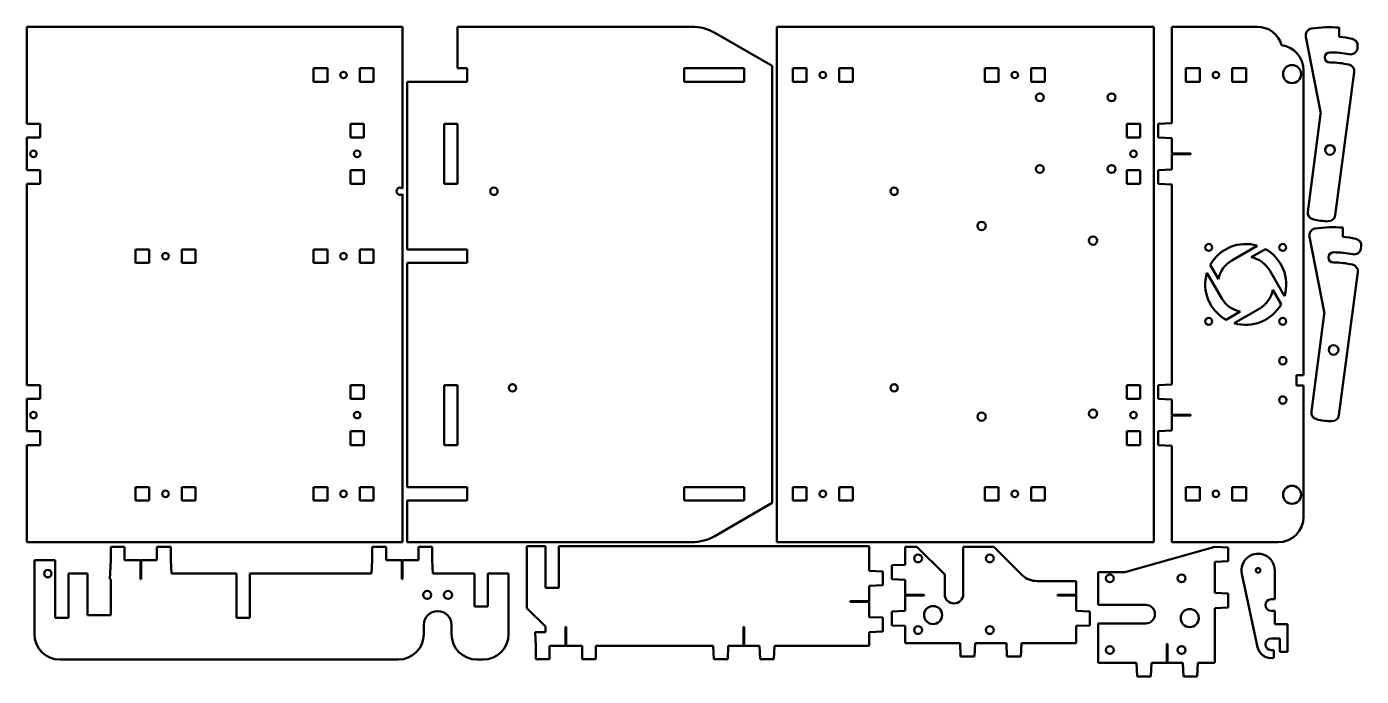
# Model space of a CAD drawing. Header units: millimetres. Extents: x 59 to 791, y 115 to 1159.
# Drawn here: x 59 to 635, y 878 to 1159 of the extents above; entities that cross this region are included whole.
import ezdxf

# ---------------------------------------------------------------- set-up
doc = ezdxf.new("R2010")
doc.units = ezdxf.units.MM
doc.layers.add('Visible (ISO)', color=7, linetype='Continuous', lineweight=50)

msp = doc.modelspace()

# ---------------------------------------------------------------- linework, layer by layer
at = {"layer": 'Visible (ISO)'}
for p, q in [((58.59, 1158.84), (58.59, 1116.84)), ((221.05, 1158.84), (58.59, 1158.84)), ((221.05, 1088.89), (221.05, 1158.84)), ((244.85, 1158.84), (346.04, 1158.84)), ((244.85, 1158.84), (244.85, 1140.84)), ((356.04, 1156.16), (380.85, 1141.84)), ((382.85, 1158.84), (382.85, 935.84)), ((545.7, 1158.84), (382.85, 1158.84)), ((545.7, 935.84), (545.7, 1158.84)), ((553.5, 1158.84), (590.41, 1158.84)), ((553.5, 1117.09), (553.5, 1158.84)), ((617.85, 1122.02), (611.46, 1154.46)), ((625.93, 1158.44), (625.93, 1154.48)), ((633.85, 1150.3), (633.74, 1149.46)), ((182.54, 1140.84), (188.54, 1140.84)), ((182.54, 1135.04), (182.54, 1140.84)), ((188.54, 1140.84), (188.54, 1135.04)), ((202.54, 1140.84), (208.54, 1140.84)), ((202.54, 1135.04), (202.54, 1140.84)), ((208.54, 1140.84), (208.54, 1135.04)), ((244.85, 1140.84), (249.04, 1140.84)), ((249.04, 1140.84), (249.04, 1135.04)), ((342.7, 1140.84), (348.69, 1140.84)), ((342.7, 1135.04), (342.7, 1140.84)), ((348.69, 1140.84), (348.69, 1140.84)), ((348.69, 1140.84), (362.7, 1140.84)), ((362.7, 1140.84), (362.7, 1140.84)), ((362.7, 1140.84), (368.69, 1140.84)), ((368.69, 1140.84), (368.69, 1135.04)), ((380.85, 1141.84), (380.85, 952.84)), ((389.7, 1140.84), (395.7, 1140.84)), ((389.7, 1135.04), (389.7, 1140.84)), ((395.7, 1140.84), (395.7, 1135.04)), ((409.7, 1140.84), (415.7, 1140.84)), ((409.7, 1135.04), (409.7, 1140.84)), ((415.7, 1140.84), (415.7, 1135.04)), ((472.7, 1140.84), (478.7, 1140.84)), ((472.7, 1135.04), (472.7, 1140.84)), ((478.7, 1140.84), (478.7, 1135.04)), ((492.7, 1140.84), (498.7, 1140.84)), ((492.7, 1135.04), (492.7, 1140.84)), ((498.7, 1140.84), (498.7, 1135.04)), ((559.62, 1140.84), (565.61, 1140.84)), ((559.62, 1135.04), (559.62, 1140.84)), ((565.61, 1140.84), (565.61, 1135.04)), ((579.62, 1140.84), (585.61, 1140.84)), ((579.62, 1135.04), (579.62, 1140.84)), ((585.61, 1140.84), (585.61, 1135.04)), ((610.5, 1008.09), (610.5, 1139.95)), ((632.37, 1139.12), (624.18, 1077.24)), ((188.54, 1135.04), (182.54, 1135.04)), ((208.54, 1135.04), (202.54, 1135.04)), ((223.05, 1062.44), (223.05, 1135.04)), ((239.05, 1135.04), (223.05, 1135.04)), ((249.04, 1135.04), (239.05, 1135.04)), ((239.05, 1135.04), (239.05, 1135.04)), ((368.69, 1135.04), (342.7, 1135.04)), ((395.7, 1135.04), (389.7, 1135.04)), ((415.7, 1135.04), (409.7, 1135.04)), ((478.7, 1135.04), (472.7, 1135.04)), ((498.7, 1135.04), (492.7, 1135.04)), ((565.61, 1135.04), (559.62, 1135.04)), ((585.61, 1135.04), (579.62, 1135.04)), ((612.29, 1078.82), (617.88, 1121.04)), ((58.59, 1116.84), (64.39, 1116.84)), ((64.39, 1116.84), (64.39, 1110.84)), ((198.55, 1110.84), (198.55, 1116.84)), ((198.55, 1116.84), (204.34, 1116.84)), ((204.34, 1116.84), (204.34, 1110.84)), ((239.05, 1116.84), (244.85, 1116.84)), ((239.05, 1110.84), (239.05, 1116.84)), ((244.85, 1116.84), (244.85, 1090.84)), ((534.1, 1110.84), (534.1, 1116.84)), ((534.1, 1116.84), (539.9, 1116.84)), ((539.9, 1116.84), (539.9, 1110.84)), ((547.7, 1116.84), (553.5, 1117.09)), ((547.7, 1110.84), (547.7, 1116.84)), ((64.39, 1110.84), (58.59, 1110.84)), ((58.59, 1110.84), (58.59, 1096.84)), ((204.34, 1110.84), (198.55, 1110.84)), ((239.05, 1096.84), (239.05, 1110.84)), ((239.05, 1110.84), (239.05, 1110.84)), ((539.9, 1110.84), (534.1, 1110.84)), ((553.5, 1110.59), (547.7, 1110.84)), ((553.5, 1103.99), (553.5, 1110.59)), ((553.5, 1103.99), (560.2, 1103.99)), ((553.5, 1097.09), (553.5, 1103.69)), ((560.2, 1103.69), (553.5, 1103.69)), ((560.2, 1104), (560.7, 1104)), ((560.2, 1103.99), (560.2, 1104)), ((560.2, 1103.69), (560.2, 1103.69)), ((560.7, 1103.69), (560.2, 1103.69)), ((560.7, 1104), (560.7, 1103.99)), ((560.7, 1103.99), (561.7, 1103.99)), ((560.7, 1103.69), (560.7, 1103.69)), ((561.7, 1103.69), (560.7, 1103.69)), ((561.7, 1103.99), (561.7, 1103.69)), ((58.59, 1096.84), (64.39, 1096.84)), ((64.39, 1096.84), (64.39, 1090.84)), ((198.55, 1090.84), (198.55, 1096.84)), ((198.55, 1096.84), (204.34, 1096.84)), ((204.34, 1096.84), (204.34, 1090.84)), ((239.05, 1090.84), (239.05, 1096.84)), ((239.05, 1096.84), (239.05, 1096.84)), ((534.1, 1090.84), (534.1, 1096.84)), ((534.1, 1096.84), (539.9, 1096.84)), ((539.9, 1096.84), (539.9, 1090.84)), ((547.7, 1096.84), (553.5, 1097.09)), ((547.7, 1090.84), (547.7, 1096.84)), ((64.39, 1090.84), (58.59, 1090.84)), ((58.59, 1090.84), (58.59, 1003.84)), ((204.34, 1090.84), (198.55, 1090.84)), ((244.85, 1090.84), (239.05, 1090.84)), ((539.9, 1090.84), (534.1, 1090.84)), ((553.5, 1090.59), (547.7, 1090.84)), ((553.5, 1004.09), (553.5, 1090.59)), ((221.05, 935.84), (221.05, 1086.39)), ((619.41, 1035.51), (613.03, 1067.95)), ((627.49, 1071.93), (627.49, 1067.98)), ((105.59, 1062.44), (111.59, 1062.44)), ((105.59, 1056.64), (105.59, 1062.44)), ((111.59, 1062.44), (111.59, 1056.64)), ((125.59, 1062.44), (131.59, 1062.44)), ((125.59, 1056.64), (125.59, 1062.44)), ((131.59, 1062.44), (131.59, 1056.64)), ((182.54, 1062.44), (188.54, 1062.44)), ((182.54, 1056.64), (182.54, 1062.44)), ((188.54, 1062.44), (188.54, 1056.64)), ((202.54, 1062.44), (208.54, 1062.44)), ((202.54, 1056.64), (202.54, 1062.44)), ((208.54, 1062.44), (208.54, 1056.64)), ((223.05, 1062.44), (229.04, 1062.44)), ((229.04, 1062.44), (229.04, 1062.44)), ((229.04, 1062.44), (243.05, 1062.44)), ((243.05, 1062.44), (243.05, 1062.44)), ((243.05, 1062.44), (249.04, 1062.44)), ((249.04, 1062.44), (249.04, 1056.64)), ((590.5, 1064.11), (579.48, 1057.72)), ((587.85, 1059.11), (593.97, 1062.66)), ((635.42, 1063.8), (635.31, 1062.96)), ((111.59, 1056.64), (105.59, 1056.64)), ((131.59, 1056.64), (125.59, 1056.64)), ((188.54, 1056.64), (182.54, 1056.64)), ((208.54, 1056.64), (202.54, 1056.64)), ((223.05, 959.64), (223.05, 1056.64)), ((249.04, 1056.64), (223.05, 1056.64)), ((573.73, 1049.69), (570.18, 1055.81)), ((568.73, 1052.34), (575.12, 1041.32)), ((602.27, 1042.34), (595.88, 1053.36)), ((633.94, 1052.62), (625.75, 990.74)), ((597.26, 1044.99), (600.81, 1038.87)), ((583.15, 1035.58), (577.03, 1032.03)), ((580.5, 1030.57), (591.52, 1036.96)), ((613.85, 992.31), (619.44, 1034.54)), ((58.59, 1003.84), (64.39, 1003.84)), ((64.39, 1003.84), (64.39, 997.84)), ((198.55, 997.84), (198.55, 1003.84)), ((198.55, 1003.84), (204.34, 1003.84)), ((204.34, 1003.84), (204.34, 997.84)), ((239.05, 977.84), (239.05, 1003.84)), ((239.05, 1003.84), (244.85, 1003.84)), ((244.85, 1003.84), (244.85, 977.84)), ((534.1, 997.84), (534.1, 1003.84)), ((534.1, 1003.84), (539.9, 1003.84)), ((539.9, 1003.84), (539.9, 997.84)), ((547.7, 1003.84), (553.5, 1004.09)), ((547.7, 997.84), (547.7, 1003.84)), ((607.5, 1003.59), (607.5, 1008.09)), ((607.5, 1008.09), (610.5, 1008.09)), ((610.5, 1003.59), (607.5, 1003.59)), ((610.5, 946.84), (610.5, 1003.59)), ((64.39, 997.84), (58.59, 997.84)), ((58.59, 997.84), (58.59, 983.84)), ((204.34, 997.84), (198.55, 997.84)), ((539.9, 997.84), (534.1, 997.84)), ((553.5, 997.59), (547.7, 997.84)), ((553.5, 990.99), (553.5, 997.59)), ((553.5, 990.99), (560.2, 990.99)), ((553.5, 984.09), (553.5, 990.69)), ((560.2, 990.69), (553.5, 990.69)), ((560.2, 991), (560.7, 991)), ((560.2, 990.99), (560.2, 991)), ((560.2, 990.69), (560.2, 990.69)), ((560.7, 990.69), (560.2, 990.69)), ((560.7, 991), (560.7, 990.99)), ((560.7, 990.99), (561.7, 990.99)), ((560.7, 990.69), (560.7, 990.69)), ((561.7, 990.69), (560.7, 990.69)), ((561.7, 990.99), (561.7, 990.69)), ((58.59, 983.84), (64.39, 983.84)), ((64.39, 983.84), (64.39, 977.84)), ((198.55, 977.84), (198.55, 983.84)), ((198.55, 983.84), (204.34, 983.84)), ((204.34, 983.84), (204.34, 977.84)), ((534.1, 977.84), (534.1, 983.84)), ((534.1, 983.84), (539.9, 983.84)), ((539.9, 983.84), (539.9, 977.84)), ((547.7, 983.84), (553.5, 984.09)), ((547.7, 977.84), (547.7, 983.84)), ((64.39, 977.84), (58.59, 977.84)), ((58.59, 977.84), (58.59, 935.84)), ((204.34, 977.84), (198.55, 977.84)), ((244.85, 977.84), (239.05, 977.84)), ((539.9, 977.84), (534.1, 977.84)), ((553.5, 977.59), (547.7, 977.84)), ((553.5, 935.84), (553.5, 977.59)), ((105.59, 953.84), (105.59, 959.64)), ((105.59, 959.64), (111.59, 959.64)), ((111.59, 959.64), (111.59, 953.84)), ((125.59, 953.84), (125.59, 959.64)), ((125.59, 959.64), (131.59, 959.64)), ((131.59, 959.64), (131.59, 953.84)), ((182.54, 959.64), (188.54, 959.64)), ((182.54, 953.84), (182.54, 959.64)), ((188.54, 959.64), (188.54, 953.84)), ((202.54, 959.64), (208.54, 959.64)), ((202.54, 953.84), (202.54, 959.64)), ((208.54, 959.64), (208.54, 953.84)), ((223.05, 959.64), (229.04, 959.64)), ((229.04, 959.64), (229.04, 959.64)), ((229.04, 959.64), (243.05, 959.64)), ((243.05, 959.64), (243.05, 959.64)), ((243.05, 959.64), (249.04, 959.64)), ((249.04, 959.64), (249.04, 953.84)), ((342.7, 959.64), (348.69, 959.64)), ((342.7, 953.84), (342.7, 959.64)), ((348.69, 959.64), (348.69, 959.64)), ((348.69, 959.64), (362.7, 959.64)), ((362.7, 959.64), (362.7, 959.64)), ((362.7, 959.64), (368.69, 959.64)), ((368.69, 959.64), (368.69, 953.84)), ((389.7, 959.64), (395.7, 959.64)), ((389.7, 953.84), (389.7, 959.64)), ((395.7, 959.64), (395.7, 953.84)), ((409.7, 959.64), (415.7, 959.64)), ((409.7, 953.84), (409.7, 959.64)), ((415.7, 959.64), (415.7, 953.84)), ((472.7, 953.84), (472.7, 959.64)), ((472.7, 959.64), (478.7, 959.64)), ((478.7, 959.64), (478.7, 953.84)), ((492.7, 953.84), (492.7, 959.64)), ((492.7, 959.64), (498.7, 959.64)), ((498.7, 959.64), (498.7, 953.84)), ((559.62, 959.64), (565.61, 959.64)), ((559.62, 953.84), (559.62, 959.64)), ((565.61, 959.64), (565.61, 953.84)), ((579.62, 959.64), (585.61, 959.64)), ((579.62, 953.84), (579.62, 959.64)), ((585.61, 959.64), (585.61, 953.84)), ((111.59, 953.84), (105.59, 953.84)), ((131.59, 953.84), (125.59, 953.84)), ((188.54, 953.84), (182.54, 953.84)), ((208.54, 953.84), (202.54, 953.84)), ((223.05, 935.84), (223.05, 953.84)), ((249.04, 953.84), (223.05, 953.84)), ((368.69, 953.84), (342.7, 953.84)), ((380.85, 952.84), (356.04, 938.52)), ((395.7, 953.84), (389.7, 953.84)), ((415.7, 953.84), (409.7, 953.84)), ((478.7, 953.84), (472.7, 953.84)), ((498.7, 953.84), (492.7, 953.84)), ((565.61, 953.84), (559.62, 953.84)), ((585.61, 953.84), (579.62, 953.84)), ((58.59, 935.84), (221.05, 935.84)), ((346.04, 935.84), (223.05, 935.84)), ((382.85, 935.84), (545.7, 935.84)), ((599.5, 935.84), (553.5, 935.84)), ((94.9, 933.86), (100.9, 933.86)), ((94.9, 928.06), (94.9, 933.86)), ((100.9, 933.86), (100.9, 928.06)), ((114.9, 933.86), (120.9, 933.86)), ((114.9, 928.06), (114.9, 933.86)), ((120.9, 933.86), (120.9, 928.06)), ((207.9, 933.86), (213.9, 933.86)), ((207.9, 928.06), (207.9, 933.86)), ((213.9, 933.86), (213.9, 928.06)), ((227.9, 933.86), (233.9, 933.86)), ((227.9, 928.06), (227.9, 933.86)), ((233.9, 933.86), (233.9, 928.06)), ((274.83, 934.08), (282.83, 934.08)), ((274.83, 934.08), (274.83, 907.38)), ((282.83, 916.08), (282.83, 934.08)), ((288.63, 934.08), (422.78, 934.08)), ((288.63, 934.08), (288.63, 916.08)), ((422.78, 934.08), (422.78, 923.45)), ((438.27, 933.84), (443.37, 933.84)), ((438.27, 933.84), (438.27, 926.12)), ((443.37, 933.84), (455.37, 921.84)), ((463.37, 933.84), (476.68, 933.84)), ((463.37, 933.84), (463.37, 913.34)), ((488.82, 921.52), (476.68, 933.84)), ((572.17, 933.87), (533.29, 922.88)), ((572.17, 933.87), (577.97, 933.62)), ((577.97, 933.62), (577.97, 927.62)), ((70.9, 928.06), (61.9, 928.06)), ((61.9, 928.06), (61.9, 896.06)), ((70.9, 903.06), (70.9, 928.06)), ((94.55, 919.86), (94.9, 928.06)), ((100.9, 928.06), (107.75, 928.06)), ((107.75, 921.36), (107.75, 928.06)), ((108.05, 928.06), (114.9, 928.06)), ((108.05, 928.06), (108.05, 921.36)), ((120.9, 928.06), (121.15, 922.26)), ((207.65, 922.26), (207.9, 928.06)), ((213.9, 928.06), (220.75, 928.06)), ((220.75, 921.36), (220.75, 928.06)), ((221.05, 928.06), (227.9, 928.06)), ((221.05, 928.06), (221.05, 921.36)), ((233.9, 928.06), (234.15, 922.26)), ((422.78, 923.45), (428.58, 923.2)), ((428.58, 923.2), (428.58, 917.2)), ((432.47, 925.87), (438.27, 926.12)), ((432.47, 919.87), (432.47, 925.87)), ((577.97, 927.62), (572.17, 927.37)), ((572.17, 913.87), (572.17, 927.37)), ((598.04, 911.17), (598.04, 923.67)), ((76.7, 922.26), (84.9, 922.26)), ((76.7, 922.26), (76.7, 903.06)), ((84.9, 904.26), (84.9, 922.26)), ((94.9, 919.86), (94.55, 919.86)), ((94.9, 919.86), (94.9, 904.26)), ((107.75, 920.86), (107.75, 921.36)), ((107.75, 921.36), (107.75, 921.36)), ((107.75, 919.86), (107.75, 920.86)), ((107.75, 920.86), (107.75, 920.86)), ((108.05, 919.86), (107.75, 919.86)), ((108.05, 921.36), (108.06, 921.36)), ((108.06, 920.86), (108.05, 920.86)), ((108.05, 920.86), (108.05, 919.86)), ((108.06, 921.36), (108.06, 920.86)), ((121.15, 922.26), (149.3, 922.26)), ((149.3, 903.06), (149.3, 922.26)), ((155.1, 922.26), (207.65, 922.26)), ((155.1, 922.26), (155.1, 903.06)), ((220.75, 920.86), (220.75, 921.36)), ((220.75, 921.36), (220.75, 921.36)), ((220.75, 919.86), (220.75, 920.86)), ((220.75, 920.86), (220.75, 920.86)), ((221.05, 919.86), (220.75, 919.86)), ((221.05, 921.36), (221.06, 921.36)), ((221.06, 920.86), (221.05, 920.86)), ((221.05, 920.86), (221.05, 919.86)), ((221.06, 921.36), (221.06, 920.86)), ((234.15, 922.26), (252.1, 922.26)), ((252.1, 908.06), (252.1, 922.26)), ((257.9, 922.26), (266.9, 922.26)), ((257.9, 922.26), (257.9, 908.06)), ((266.9, 922.26), (266.9, 896.06)), ((438.27, 919.62), (432.47, 919.87)), ((438.27, 919.62), (438.27, 906.12)), ((455.37, 913.34), (455.37, 921.84)), ((512.27, 919.04), (495.41, 919.04)), ((512.27, 919.04), (512.27, 906.12)), ((533.29, 922.88), (521.77, 922.88)), ((521.77, 922.88), (521.77, 908.72)), ((583.8, 922.16), (590.62, 890.41)), ((288.63, 916.08), (282.83, 916.08)), ((428.58, 917.2), (422.78, 916.95)), ((422.78, 916.95), (422.78, 910.35)), ((438.27, 912.72), (438.27, 913.02)), ((438.27, 913.02), (444.98, 913.02)), ((444.98, 912.72), (438.27, 912.72)), ((444.98, 913.02), (444.98, 913.03)), ((444.98, 913.03), (445.48, 913.03)), ((445.48, 912.72), (444.98, 912.72)), ((444.98, 912.72), (444.98, 912.72)), ((445.48, 913.03), (445.48, 913.02)), ((445.48, 913.02), (446.48, 913.02)), ((445.48, 912.72), (445.48, 912.72)), ((446.48, 912.72), (445.48, 912.72)), ((446.48, 913.02), (446.48, 912.72)), ((504.07, 913.02), (505.07, 913.02)), ((504.07, 912.72), (504.07, 913.02)), ((505.07, 912.72), (504.07, 912.72)), ((505.07, 913.03), (505.57, 913.03)), ((505.07, 913.02), (505.07, 913.03)), ((505.07, 912.72), (505.07, 912.72)), ((505.57, 912.72), (505.07, 912.72)), ((505.57, 913.03), (505.57, 913.02)), ((505.57, 913.02), (512.27, 913.02)), ((505.57, 912.72), (505.57, 912.72)), ((512.27, 912.72), (505.57, 912.72)), ((512.27, 913.02), (512.27, 912.72)), ((572.17, 913.87), (577.97, 913.62)), ((577.97, 913.62), (577.97, 907.62)), ((257.9, 908.06), (252.1, 908.06)), ((274.83, 907.38), (282.83, 899.38)), ((414.58, 910.05), (414.58, 910.35)), ((414.58, 910.35), (415.58, 910.35)), ((415.58, 910.05), (414.58, 910.05)), ((415.58, 910.35), (415.58, 910.35)), ((415.58, 910.35), (416.08, 910.35)), ((415.58, 910.04), (415.58, 910.05)), ((416.08, 910.04), (415.58, 910.04)), ((416.08, 910.35), (416.08, 910.35)), ((416.08, 910.35), (422.78, 910.35)), ((422.78, 910.05), (416.08, 910.05)), ((416.08, 910.05), (416.08, 910.04)), ((422.78, 910.05), (422.78, 903.45)), ((432.47, 905.87), (438.27, 906.12)), ((432.47, 899.87), (432.47, 905.87)), ((512.27, 906.12), (518.07, 905.87)), ((518.07, 905.87), (518.07, 899.87)), ((521.77, 908.72), (542.27, 908.72)), ((577.97, 907.62), (572.17, 907.37)), ((572.17, 883.62), (572.17, 907.37)), ((596.48, 911.17), (598.04, 911.17)), ((598.04, 906.17), (596.48, 906.17)), ((598.04, 900.37), (598.04, 906.17)), ((76.7, 903.06), (70.9, 903.06)), ((94.9, 904.26), (84.9, 904.26)), ((155.1, 903.06), (149.3, 903.06)), ((230.2, 896.06), (230.2, 900.06)), ((242.2, 900.06), (242.2, 896.06)), ((422.78, 903.45), (428.58, 903.2)), ((428.58, 903.2), (428.58, 897.2)), ((542.27, 900.72), (521.77, 900.72)), ((521.77, 900.72), (521.77, 883.62)), ((603.54, 900.37), (598.04, 900.37)), ((603.54, 888.37), (603.54, 900.37)), ((282.83, 896.88), (278.38, 896.88)), ((278.38, 896.88), (278.63, 891.08)), ((282.83, 899.38), (282.83, 896.88)), ((291.47, 897.78), (291.47, 898.28)), ((291.47, 898.28), (291.48, 898.28)), ((291.48, 897.78), (291.47, 897.78)), ((291.48, 899.28), (291.78, 899.28)), ((291.48, 898.28), (291.48, 899.28)), ((291.48, 891.08), (291.48, 897.78)), ((291.78, 899.28), (291.78, 898.28)), ((291.78, 898.28), (291.78, 898.28)), ((291.78, 898.28), (291.78, 897.78)), ((291.78, 897.78), (291.78, 897.78)), ((291.78, 897.78), (291.78, 891.08)), ((368.42, 897.78), (368.42, 898.28)), ((368.42, 898.28), (368.43, 898.28)), ((368.43, 897.78), (368.42, 897.78)), ((368.43, 898.28), (368.43, 899.28)), ((368.43, 899.28), (368.73, 899.28)), ((368.43, 891.08), (368.43, 897.78)), ((368.73, 899.28), (368.73, 898.28)), ((368.73, 898.28), (368.73, 898.28)), ((368.73, 898.28), (368.73, 897.78)), ((368.73, 897.78), (368.73, 897.78)), ((368.73, 897.78), (368.73, 891.08)), ((428.58, 897.2), (422.78, 896.95)), ((422.78, 896.95), (422.78, 891.08)), ((438.27, 899.62), (432.47, 899.87)), ((438.27, 899.62), (438.27, 892.24)), ((518.07, 899.87), (512.27, 899.62)), ((512.27, 899.62), (512.27, 892.24)), ((596.48, 894.17), (600.24, 894.17)), ((600.24, 894.17), (600.24, 888.37)), ((278.63, 885.28), (278.63, 891.08)), ((284.63, 891.08), (284.63, 885.28)), ((284.63, 891.08), (298.63, 891.08)), ((291.78, 891.08), (291.48, 891.08)), ((298.63, 885.28), (298.63, 891.08)), ((304.63, 891.08), (304.63, 885.28)), ((304.63, 891.08), (355.33, 891.08)), ((355.58, 885.28), (355.33, 891.08)), ((361.83, 891.08), (361.58, 885.28)), ((361.83, 891.08), (375.33, 891.08)), ((368.73, 891.08), (368.43, 891.08)), ((375.58, 885.28), (375.33, 891.08)), ((381.83, 891.08), (381.58, 885.28)), ((381.83, 891.08), (422.78, 891.08)), ((438.27, 892.24), (462.02, 892.24)), ((462.27, 886.44), (462.02, 892.24)), ((468.52, 892.24), (468.27, 886.44)), ((468.52, 892.24), (482.02, 892.24)), ((482.27, 886.44), (482.02, 892.24)), ((488.52, 892.24), (488.27, 886.44)), ((488.52, 892.24), (512.27, 892.24)), ((551.38, 890.32), (551.38, 890.82)), ((551.38, 890.82), (551.39, 890.82)), ((551.39, 890.32), (551.38, 890.32)), ((551.39, 890.82), (551.39, 891.82)), ((551.39, 891.82), (551.68, 891.82)), ((551.39, 883.62), (551.39, 890.32)), ((551.68, 891.82), (551.68, 890.82)), ((551.68, 890.82), (551.69, 890.82)), ((551.69, 890.32), (551.68, 890.32)), ((551.68, 890.32), (551.68, 883.62)), ((551.69, 890.82), (551.69, 890.32)), ((597.64, 889.17), (596.48, 889.17)), ((597.64, 885.78), (597.64, 889.17)), ((600.24, 888.37), (603.54, 888.37)), ((219.2, 885.06), (72.9, 885.06)), ((255.9, 885.06), (253.2, 885.06)), ((284.63, 885.28), (278.63, 885.28)), ((304.63, 885.28), (298.63, 885.28)), ((361.58, 885.28), (355.58, 885.28)), ((381.58, 885.28), (375.58, 885.28)), ((468.27, 886.44), (462.27, 886.44)), ((488.27, 886.44), (482.27, 886.44)), ((538.28, 883.62), (521.77, 883.62)), ((538.53, 877.82), (538.28, 883.62)), ((544.79, 883.62), (544.54, 877.82)), ((558.28, 883.62), (544.79, 883.62)), ((551.68, 883.62), (551.39, 883.62)), ((558.53, 877.82), (558.28, 883.62)), ((564.79, 883.62), (564.54, 877.82)), ((572.17, 883.62), (564.79, 883.62)), ((544.54, 877.82), (538.53, 877.82)), ((564.54, 877.82), (558.53, 877.82))]:
    msp.add_line(p, q, dxfattribs=at)
for centre, radius in [((605.5, 1138.34), 3.9), ((195.54, 1137.94), 1.4), ((402.7, 1137.94), 1.4), ((485.7, 1137.94), 1.4), ((572.61, 1137.94), 1.4), ((496.5, 1128.29), 1.7), ((527.5, 1128.29), 1.7), ((621.88, 1105.54), 2.1), ((61.49, 1103.84), 1.4), ((201.45, 1103.84), 1.4), ((537, 1103.84), 1.4), ((496.5, 1097.29), 1.7), ((527.5, 1097.29), 1.7), ((260.55, 1087.64), 1.6), ((433.55, 1087.64), 1.6), ((471.3, 1072.69), 1.8), ((519.5, 1066.34), 1.8), ((569.5, 1063.34), 1.5), ((601.5, 1063.34), 1.5), ((118.59, 1059.54), 1.4), ((195.54, 1059.54), 1.4), ((569.5, 1031.34), 1.5), ((601.5, 1031.34), 1.5), ((623.44, 1019.03), 2.1), ((601.5, 1014.34), 1.6), ((268.55, 1002.64), 1.6), ((433.55, 1002.64), 1.6), ((601.5, 997.34), 1.6), ((61.49, 990.84), 1.4), ((201.45, 990.84), 1.4), ((519.5, 991.44), 1.8), ((537, 990.84), 1.4), ((471.3, 990.14), 1.8), ((118.59, 956.74), 1.4), ((195.54, 956.74), 1.4), ((402.7, 956.74), 1.4), ((485.7, 956.74), 1.4), ((572.61, 956.74), 1.4), ((605.5, 956.34), 3.9), ((443.87, 928.84), 1.7), ((474.87, 928.84), 1.7), ((67.7, 922.26), 1.6), ((590.84, 923.67), 1), ((526.77, 920.22), 1.7), ((557.77, 920.22), 1.7), ((231.7, 913.06), 1.75), ((240.7, 913.06), 1.75), ((450.37, 904.34), 3.9), ((561.27, 903.02), 3.9), ((443.87, 897.84), 1.7), ((474.87, 897.84), 1.7), ((526.77, 889.22), 1.7), ((557.77, 889.22), 1.7)]:
    msp.add_circle(centre, radius, dxfattribs=at)
for centre, radius, start, end in [((346.04, 1138.84), 20, 60, 90), ((590.41, 1147.84), 11, 15.82662, 90), ((614.41, 1155.03), 3, 98.58214, 191.13125), ((621.88, 1105.54), 53.06, 85.62022, 98.58214), ((620.21, 1098.34), 56.44, 78.47943, 84.18211), ((599.5, 1139.95), 11, 0, 82.16252), ((630.77, 1149.86), 3, 258.65449, 352.4601), ((630.88, 1150.7), 3, 352.4601, 78.47943), ((621.88, 1145.54), 2.2, 90, 270), ((621.88, 1105.54), 42.2, 78.65449, 90), ((621.88, 1105.54), 37.8, 77.51467, 90), ((629.4, 1139.52), 3, 352.4601, 77.51467), ((614.9, 1121.44), 3, 352.4601, 11.13125), ((220.04, 1087.64), 1.6, 51.24318, 308.75682), ((615.26, 1078.42), 3, 172.4601, 256.28989), ((621.88, 1105.54), 30.91, 256.28989, 268.63032), ((621.21, 1077.64), 3, 268.63032, 352.4601), ((615.97, 1068.53), 3, 98.58214, 191.13125), ((623.44, 1019.03), 53.06, 85.62022, 98.58214), ((621.77, 1011.83), 56.44, 78.47943, 84.18211), ((585.5, 1047.34), 17.5, 73.40125, 151.05917), ((585.5, 1047.34), 17.5, 343.40125, 61.05917), ((632.33, 1063.35), 3, 258.65449, 352.4601), ((632.45, 1064.19), 3, 352.4601, 78.47943), ((585.5, 1047.34), 12, 120.10945, 168.69982), ((585.5, 1047.34), 12, 30.10945, 78.69982), ((623.44, 1059.03), 2.2, 90, 270), ((623.44, 1019.03), 42.2, 78.65449, 90), ((623.44, 1019.03), 37.8, 77.51467, 90), ((630.97, 1053.01), 3, 352.4601, 77.51467), ((585.5, 1047.34), 17.5, 163.40125, 241.05917), ((585.5, 1047.34), 12, 300.10945, 348.69982), ((585.5, 1047.34), 12, 210.10945, 258.69982), ((585.5, 1047.34), 17.5, 253.40125, 331.05917), ((616.47, 1034.93), 3, 352.4601, 11.13125), ((616.83, 991.92), 3, 172.4601, 256.28989), ((623.44, 1019.03), 30.91, 256.28989, 268.63032), ((622.78, 991.13), 3, 268.63032, 352.4601), ((599.5, 946.84), 11, 270, 0), ((346.04, 955.84), 20, 270, 300), ((590.84, 923.67), 7.2, 0, 192.12246), ((495.41, 929.04), 10, 228.80538, 270), ((459.37, 913.34), 4, 180, 0), ((236.2, 900.06), 6, 0, 180), ((542.27, 904.72), 4, 270, 90), ((596.48, 908.67), 2.5, 90, 270), ((72.9, 896.06), 11, 180, 270), ((219.2, 896.06), 11, 270, 0), ((253.2, 896.06), 11, 180, 270), ((255.9, 896.06), 11, 270, 0), ((596.48, 891.67), 2.5, 90, 270), ((596.48, 891.67), 6, 192.12246, 281.08942)]:
    msp.add_arc(centre, radius, start, end, dxfattribs=at)

doc.saveas('drawing.dxf')
